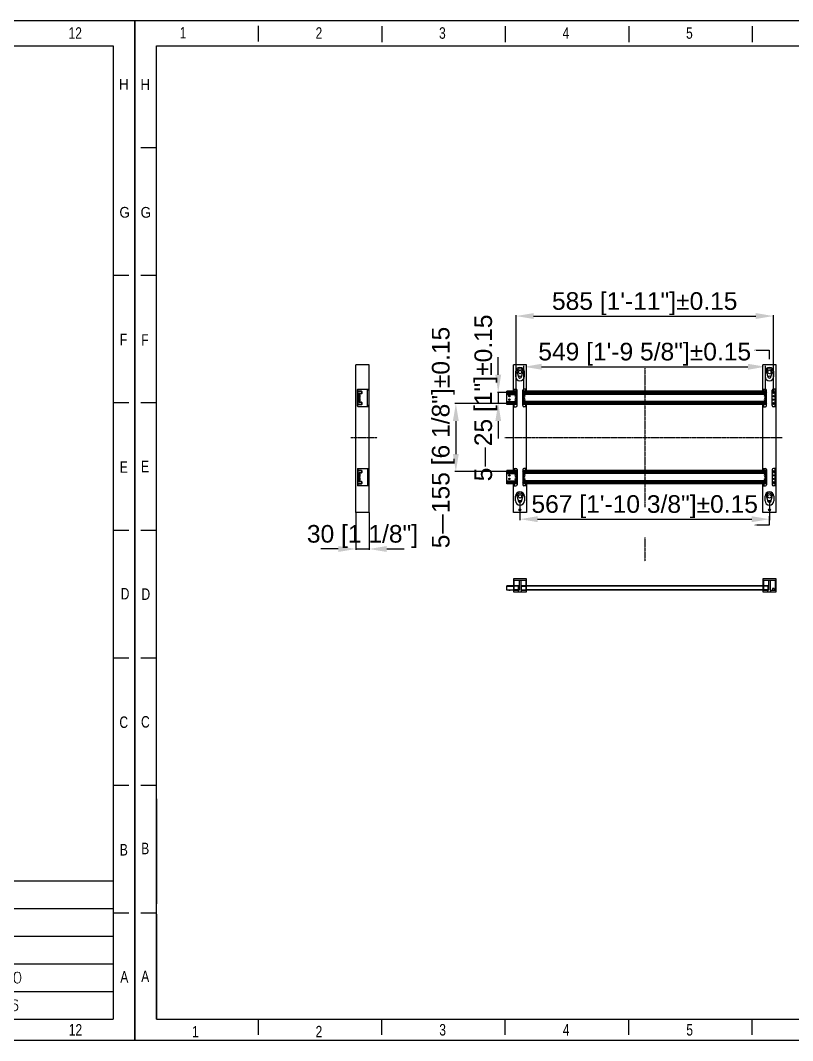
# Model space of a CAD drawing. Header units: millimetres. Extents: x 1409 to 26878, y 589 to 5187.
# Drawn here: x 6513 to 8268, y 589 to 2906 of the extents above; entities that cross this region are included whole.
import ezdxf

# ---------------------------------------------------------------- set-up
doc = ezdxf.new("R2010")
doc.units = ezdxf.units.MM
doc.linetypes.add('CENTER', pattern=[0.6, 0.375, -0.075, 0.075, -0.075])
for name, color, linetype in [('02___PRT_ALL_AXES', 7, 'Continuous'), ('center', 1, 'CENTER'), ('DIM', 4, 'Continuous'), ('图框', 7, 'Continuous')]:
    doc.layers.add(name, color=color, linetype=linetype)
doc.styles.add('CKSTANDARD', font='arial.ttf')
doc.styles.add('Roamns', font='romans.shx')
doc.styles.get("Standard").update_dxf_attribs({"font": 'arial.ttf'})
doc.dimstyles.new('DIMSTYLE_5-scale4', dxfattribs={"dimscale": 2, "dimtxt": 20, "dimasz": 20, "dimexe": 1, "dimexo": 0, "dimgap": 1.25, "dimtad": 1, "dimzin": 9, "dimdsep": 46, "dimtxsty": 'Standard', "dimcen": 0.09, "dimclre": 256, "dimclrt": 256, "dimadec": 1, "dimazin": 2, "dimtp": 0.15, "dimtm": 0.15, "dimtfac": 0.8, "dimtmove": 0, "dimatfit": 3, "dimfxl": 1, "dimtolj": 1, "dimarcsym": 0})
doc.dimstyles.get("Standard").update_dxf_attribs({"dimtxt": 0.18, "dimasz": 0.18, "dimexe": 0.18, "dimexo": 0.0625, "dimgap": 0.09, "dimtad": 0, "dimtih": 1, "dimtoh": 1, "dimdec": 4, "dimzin": 0, "dimdsep": 46, "dimtxsty": 'Standard', "dimcen": 0.09, "dimadec": 0, "dimazin": 0, "dimtfac": 1, "dimtdec": 4, "dimtofl": 0, "dimtmove": 0, "dimatfit": 3, "dimfxl": 1, "dimtolj": 1, "dimtzin": 0, "dimarcsym": 0})

# ---------------------------------------------------------------- blocks, each defined once
blk = doc.blocks.new('A$C7F980674')
at = {"layer": 'DIM'}
h = blk.add_hatch(color=0, dxfattribs=at)
h.paths.add_polyline_path([(0, 14.4), (17.5, 49.1), (32.4, 49.1), (48.6, 14.4), (37.9, 14.4), (34.5, 21.5), (15.2, 21.5), (11.8, 14.4)])
h.paths.add_polyline_path([(24.9, 41.7), (18.4, 28.2), (31.3, 28.2)], flags=16)
h = blk.add_hatch(color=0, dxfattribs=at)
edge = h.paths.add_edge_path()
edge.add_arc((102.7, 13.9), 4.01, 268.9922, 361.5919)
edge.add_arc((99.2, 13.9), 7.59, 1.2701, 51.0785)
edge.add_arc((307.9, 226.7), 290.6, 223.1995, 225.4213, ccw=False)
edge.add_arc((110, 42.4), 20.2, 160.183, 226.2535, ccw=False)
edge.add_line((91, 49.3), (102.8, 49.3))
edge.add_arc((108.3, 42.8), 8.43, 130.3455, 201.7414)
edge.add_arc((128.4, 54.8), 31.8, 208.35, 232.647)
edge.add_arc((94.7, 12), 22.7, 1.6073, 50.5833, ccw=False)
edge.add_arc((105.8, 11.6), 11.6, -89.3538, 5.2245, ccw=False)
edge.add_line((106, 0), (89.9, 0))
edge.add_line((89.9, 0), (89.9, 9.9))
edge.add_line((89.9, 9.9), (102.7, 9.9))
edge = h.paths.add_edge_path()
edge.add_arc((171.8, 36), 5.59, 4.2423, 157.3807)
edge.add_line((166.6, 38.1), (166.6, 14.7))
edge.add_line((166.6, 14.7), (158.3, 14.7))
edge.add_line((158.3, 14.7), (158.3, 49))
edge.add_line((158.3, 49), (166.6, 49))
edge.add_line((166.6, 49), (166.6, 44.5))
edge.add_arc((175.1, 37.2), 11.2, 0.8903, 139.1292, ccw=False)
edge.add_line((186.2, 37.4), (186.2, 14.6))
edge.add_line((186.2, 14.6), (177.3, 14.6))
edge.add_line((177.3, 14.6), (177.3, 36.4))
edge = h.paths.add_edge_path(flags=16)
edge.add_arc((136.4, 32.8), 9.44, 49.484, 192.8466)
edge.add_line((127.2, 30.7), (142.6, 40))
edge = h.paths.add_edge_path()
edge.add_arc((138.3, 35.1), 13, 229.4307, 313.9876)
edge.add_line((147.3, 25.7), (151.6, 19.1))
edge.add_arc((136.9, 38.4), 24.3, 268.4243, 307.2636, ccw=False)
edge.add_arc((136.2, 31.8), 17.7, 90, 270, ccw=False)
edge.add_arc((137, 31.5), 17.9, 25.5591, 92.5335, ccw=False)
edge.add_line((153.1, 39.3), (129.9, 25.2))
at = {"layer": '图框'}
h = blk.add_hatch(color=30, dxfattribs=at)
edge = h.paths.add_edge_path(flags=0)
edge.add_line((64.3, 49.2), (64.3, 38.8))
edge.add_arc((68.1, 31.9), 7.85, -180, 118.4785, ccw=False)
edge.add_line((60.2, 31.9), (60.2, 60.6))
edge.add_line((60.2, 60.6), (50.4, 60.6))
edge.add_line((50.4, 60.6), (50.4, 31.9))
edge.add_arc((68.1, 31.9), 17.7, 180, 462.2223)
at = {"layer": '图框', "color": 7, "linetype": 'Continuous'}
for p, q in [((0, 14.4), (17.5, 49.1)), ((17.5, 49.1), (32.4, 49.1)), ((24.9, 41.7), (18.4, 28.2)), ((31.3, 28.2), (24.9, 41.7)), ((32.4, 49.1), (48.6, 14.4)), ((91, 49.3), (102.8, 49.3)), ((127.2, 30.7), (142.6, 40)), ((153.1, 39.3), (129.9, 25.2)), ((158.3, 49), (166.6, 49)), ((158.3, 14.7), (158.3, 49)), ((166.6, 49), (166.6, 44.5)), ((166.6, 38.1), (166.6, 14.7)), ((177.3, 14.6), (177.3, 36.4)), ((186.2, 37.4), (186.2, 14.6)), ((11.8, 14.4), (0, 14.4)), ((15.2, 21.5), (11.8, 14.4)), ((34.5, 21.5), (15.2, 21.5)), ((18.4, 28.2), (31.3, 28.2)), ((37.9, 14.4), (34.5, 21.5)), ((48.6, 14.4), (37.9, 14.4)), ((89.9, 9.9), (102.7, 9.9)), ((89.9, 0), (89.9, 9.9)), ((106, 0), (89.9, 0)), ((147.3, 25.7), (151.6, 19.1)), ((166.6, 14.7), (158.3, 14.7)), ((186.2, 14.6), (177.3, 14.6))]:
    blk.add_line(p, q, dxfattribs=at)
at = {"layer": '图框', "color": 30}
for p, q in [((60.2, 60.6), (50.4, 60.6)), ((50.4, 60.6), (50.4, 31.9)), ((60.2, 31.9), (60.2, 60.6)), ((64.3, 49.2), (64.3, 38.8))]:
    blk.add_line(p, q, dxfattribs=at)
at = {"layer": '图框', "color": 30, "linetype": 'Continuous'}
for p, q in [((50.4, 60.6), (60.2, 60.6)), ((50.4, 31.9), (50.4, 60.6)), ((60.2, 60.6), (60.2, 31.9)), ((64.3, 38.8), (64.3, 49.2))]:
    blk.add_line(p, q, dxfattribs=at)
at = {"layer": '图框', "color": 30}
for radius, end in [(17.7, 102.2223), (7.85, 118.4785)]:
    blk.add_arc((68.1, 31.9), radius, 180, end, dxfattribs=at)
at = {"layer": '图框', "color": 30, "linetype": 'Continuous'}
for radius, end in [(17.7, 102.2223), (7.85, 118.4785)]:
    blk.add_arc((68.1, 31.9), radius, 180, end, dxfattribs=at)
at = {"layer": '图框', "color": 7, "linetype": 'Continuous'}
for centre, radius, start, end in [((110, 42.4), 20.2, 160.183, 226.2535), ((108.3, 42.8), 8.43, 130.3455, 201.7414), ((128.4, 54.8), 31.8, 208.35, 232.647), ((136.2, 31.8), 17.7, 90, 270), ((136.4, 32.8), 9.44, 49.484, 192.8466), ((137, 31.5), 17.9, 25.5591, 92.5335), ((175.1, 37.2), 11.2, 0.8903, 139.1292), ((171.8, 36), 5.59, 4.2423, 157.3807), ((307.9, 226.7), 290.6, 223.1995, 225.4213), ((102.7, 13.9), 4.01, 268.9922, 1.5919), ((99.2, 13.9), 7.59, 1.2701, 51.0785), ((105.8, 11.6), 11.6, 270.6462, 5.2245), ((94.7, 12), 22.7, 1.6073, 50.5833), ((138.3, 35.1), 13, 229.4307, 313.9876), ((136.9, 38.4), 24.3, 268.4243, 307.2636)]:
    blk.add_arc(centre, radius, start, end, dxfattribs=at)
blk = doc.blocks.new('standard template')
for p, q in [((3074, 30739), (3074, 30336)), ((6246, 30728), (6246, 30325)), ((9418, 30728), (9418, 30325)), ((12589, 30728), (12589, 30325)), ((15761, 30728), (15761, 30325)), ((18933, 30728), (18933, 30325)), ((22104, 30728), (22104, 30325)), ((25276, 30728), (25276, 30325)), ((28448, 30728), (28448, 30325)), ((31619, 30728), (31619, 30325)), ((34791, 30728), (34791, 30325)), ((456, 27607), (54, 27607)), ((456, 24334), (54, 24334)), ((37812, 24334), (37409, 24334)), ((456, 21062), (54, 21062)), ((37812, 21062), (37409, 21062)), ((456, 17790), (54, 17790)), ((37812, 17790), (37409, 17790)), ((456, 14517), (54, 14517)), ((37812, 14517), (37409, 14517)), ((456, 11245), (54, 11245)), ((37812, 11245), (37409, 11245)), ((456, 10901), (456, 8211)), ((456, 8211), (456, 10446)), ((456, 6313), (456, 10291)), ((23857, 8796), (37409, 8796)), ((456, 7973), (54, 7973)), ((456, 7944), (456, 5254)), ((23857, 8093), (37409, 8093)), ((27246, 8093), (27246, 5254)), ((37812, 7973), (37409, 7973)), ((23857, 7383), (37409, 7383)), ((23857, 6674), (37409, 6674)), ((30633, 6674), (30633, 5254)), ((34021, 6674), (34021, 5254)), ((23857, 5964), (37409, 5964)), ((456, 5254), (37409, 5254)), ((3074, 5254), (3074, 4851)), ((6246, 4851), (6246, 5254)), ((9418, 4851), (9418, 5254)), ((12589, 4851), (12589, 5254)), ((15761, 4851), (15761, 5254)), ((18933, 4851), (18933, 5254)), ((22104, 4851), (22104, 5254)), ((25276, 4851), (25276, 5254)), ((28448, 4851), (28448, 5254)), ((31619, 4851), (31619, 5254)), ((34791, 4851), (34791, 5254))]:
    blk.add_line(p, q)
at = {"color": 7}
for p, q in [((23857, 8796), (23857, 5964)), ((28856, 8796), (31734, 8796)), ((23857, 5964), (23857, 5254))]:
    blk.add_line(p, q, dxfattribs=at)
blk.add_lwpolyline([(37963, 4700), (-97, 4700), (-97, 30879), (37963, 30879)], close=True)
for points in [[(456, 6674), (456, 5964), (456, 5254), (456, 30226), (37409, 30226), (37409, 5254)], [(456, 9631), (456, 8921), (456, 8211)]]:
    blk.add_lwpolyline(points, dxfattribs=at)
at = {"color": 0, "xscale": 8.255519999999997, "yscale": 8.255519999999997, "zscale": 8.255519999999997}
blk.add_blockref('A$C7F980674', (26192, 8195), dxfattribs=at)
at = {"style": 'CKSTANDARD'}
for s, height, width, p in [('1', 295, 0.75, (1055, 30416)), ('2', 295, 0.75, (4545, 30408)), ('3', 295, 0.75, (7716, 30408)), ('4', 295, 0.75, (10888, 30408)), ('5', 295, 0.75, (14060, 30408)), ('6', 295, 0.75, (17231, 30408)), ('7', 295, 0.75, (20403, 30408)), ('8', 295, 0.75, (23575, 30408)), ('9', 295, 0.75, (26746, 30408)), ('10', 294.8, 0.75, (29918, 30408)), ('11', 294.8, 0.75, (33090, 30408)), ('12', 294.8, 0.75, (36261, 30408)), ('H', 276, 0.9, (47, 29097)), ('H', 276, 0.9, (37555, 29102)), ('G', 276, 0.9, (50, 25816)), ('G', 276, 0.9, (37567, 25817)), ('F', 295, 0.75, (69, 22532)), ('F', 295, 0.75, (37578, 22543)), ('E', 295, 0.75, (62, 19285)), ('E', 295, 0.75, (37578, 19270)), ('D', 295, 0.75, (74, 16009)), ('D', 295, 0.75, (37601, 16020)), ('C', 295, 0.75, (62, 12732)), ('C', 295, 0.75, (37567, 12723)), ('B', 295, 0.75, (67, 9483)), ('B', 295, 0.75, (37578, 9450)), ('A', 295, 0.75, (67, 6202)), ('A', 295, 0.75, (37590, 6188)), ('1', 295, 0.75, (1373, 4783)), ('2', 295, 0.75, (4545, 4783)), ('3', 295, 0.75, (7722, 4830)), ('4', 295, 0.75, (10894, 4830)), ('5', 295, 0.75, (14066, 4830)), ('6', 295, 0.75, (17237, 4830)), ('7', 295, 0.75, (20409, 4830)), ('8', 295, 0.75, (23581, 4830)), ('9', 295, 0.75, (26752, 4830)), ('10', 294.8, 0.75, (29924, 4830)), ('11', 294.8, 0.75, (33096, 4830)), ('12', 294.8, 0.75, (36267, 4830))]:
    blk.add_text(s, height=height, dxfattribs=dict(at, width=width)).set_placement(p)
at = {"char_height": 284.52, "attachment_point": 1, "style": 'Roamns'}
for s, insert, width in [('{\\fArial|b0|i0|c0|p34;ABSEN INC.}', (28972, 8590), 3912.01), ('{\\fArial|b0|i0|c0|p34;PAGE TITLE}', (24469, 7876), 3912.01), ('{\\fArial|b0|i0|c0|p34;PROJECT NAME}', (24075, 7170), 3305.73), ('{\\fArial|b0|i0|c0|p34;DRAWN BY}', (24469, 6457), 3912.01), ('{\\fArial|b0|i0|c0|p34;VERSION}', (31457, 6457), 3912.01), ('{\\fArial|b0|i0|c0|p34;DATE}', (25008, 5747), 3912.01), ('{\\fArial|b0|i0|c0|p34;PAGE}', (31791, 5747), 3912.01)]:
    blk.add_mtext(s, dxfattribs=dict(at, insert=insert, width=width))
at = {"style": 'Roamns'}
for tag, p in [('PAGE_NAME', (27466, 7594)), ('PROJECT_NAME', (27466, 6884)), ('DRAWN_NAME', (27466, 6174)), ('VERSION', (34241, 6174)), ('SELECT_DATA', (27466, 5464)), ('PAGE_NUMBER', (34241, 5464))]:
    blk.add_attdef(tag, p, '', height=285, dxfattribs=at)
blk = doc.blocks.new('*D23')
at = {"lineweight": -2, "transparency": 16777216}
for p, q in [((7275.6, 1788.8), (7275.6, 1703.7)), ((7305.6, 1788.8), (7305.6, 1703.7)), ((7235.6, 1705.7), (7195.6, 1705.7)), ((7275.6, 1705.7), (7305.6, 1705.7)), ((7345.6, 1705.7), (7385.6, 1705.7))]:
    blk.add_line(p, q, dxfattribs=at)
at = {"transparency": 16777216}
for points in [[(7235.6, 1712.3), (7235.6, 1699), (7275.6, 1705.7)], [(7345.6, 1712.3), (7345.6, 1699), (7305.6, 1705.7)]]:
    blk.add_solid(points, dxfattribs=at)
at = {"layer": 'Defpoints', "color": 0, "transparency": 16777216}
for p in [(7275.6, 1788.8), (7305.6, 1788.8), (7305.6, 1705.7)]:
    blk.add_point(p, dxfattribs=at)
at = {"transparency": 16777216, "insert": (7290.6, 1734.1), "char_height": 40, "attachment_point": 5}
blk.add_mtext('\\A1;30 [1 1/8"]', dxfattribs=at)
blk = doc.blocks.new('*D26')
at = {"lineweight": -2, "transparency": 16777216}
for p, q in [((7599.1, 2101.3), (7599.1, 2141.3)), ((7624.5, 2061.3), (7597.1, 2061.3)), ((7599.1, 2061.3), (7599.1, 2036.3)), ((7624.5, 2036.3), (7597.1, 2036.3)), ((7599.1, 1996.3), (7599.1, 1956.3))]:
    blk.add_line(p, q, dxfattribs=at)
at = {"transparency": 16777216}
for points in [[(7592.5, 2101.3), (7605.8, 2101.3), (7599.1, 2061.3)], [(7592.5, 1996.3), (7605.8, 1996.3), (7599.1, 2036.3)]]:
    blk.add_solid(points, dxfattribs=at)
at = {"layer": 'Defpoints', "color": 0, "transparency": 16777216}
for p in [(7624.5, 2061.3), (7599.1, 2036.3), (7624.5, 2036.3)]:
    blk.add_point(p, dxfattribs=at)
at = {"transparency": 16777216, "insert": (7571, 2048.8), "char_height": 40, "attachment_point": 5, "rotation": 90}
blk.add_mtext('\\A1;5{\\fSimSun|b0|i0|c134|p2;—}25 [1"]%%P0.15', dxfattribs=at)
blk = doc.blocks.new('*D27')
at = {"lineweight": -2, "transparency": 16777216}
for p, q in [((7624.5, 2036.3), (7500.8, 2036.3)), ((7502.8, 1996.3), (7502.8, 1921.3)), ((7624.5, 1881.3), (7500.8, 1881.3))]:
    blk.add_line(p, q, dxfattribs=at)
at = {"transparency": 16777216}
for points in [[(7496.1, 1996.3), (7509.4, 1996.3), (7502.8, 2036.3)], [(7496.1, 1921.3), (7509.4, 1921.3), (7502.8, 1881.3)]]:
    blk.add_solid(points, dxfattribs=at)
at = {"layer": 'Defpoints', "color": 0, "transparency": 16777216}
for p in [(7624.5, 2036.3), (7502.8, 1881.3), (7624.5, 1881.3)]:
    blk.add_point(p, dxfattribs=at)
at = {"transparency": 16777216, "insert": (7474.4, 1958.8), "char_height": 40, "attachment_point": 5, "rotation": 90}
blk.add_mtext('\\A1;5{\\fSimSun|b0|i0|c134|p2;—}155 [6 1/8"]%%P0.15', dxfattribs=at)
blk = doc.blocks.new('*D28')
at = {"lineweight": -2, "transparency": 16777216}
for p, q in [((7657.5, 2061.3), (7657.5, 2121.5)), ((7697.5, 2119.5), (8166.5, 2119.5)), ((8206.5, 2061.3), (8206.5, 2121.5))]:
    blk.add_line(p, q, dxfattribs=at)
at = {"transparency": 16777216}
for points in [[(7697.5, 2126.2), (7697.5, 2112.8), (7657.5, 2119.5)], [(8166.5, 2126.2), (8166.5, 2112.8), (8206.5, 2119.5)]]:
    blk.add_solid(points, dxfattribs=at)
at = {"layer": 'Defpoints', "color": 0, "transparency": 16777216}
for p in [(8206.5, 2119.5), (7657.5, 2061.3), (8206.5, 2061.3)]:
    blk.add_point(p, dxfattribs=at)
at = {"transparency": 16777216, "insert": (7932, 2147.9), "char_height": 40, "attachment_point": 5}
blk.add_mtext('\\A1;549 [1\'-9 5/8"]%%P0.15', dxfattribs=at)
blk = doc.blocks.new('*D29')
at = {"lineweight": -2, "transparency": 16777216}
for p, q in [((7639.5, 2061.3), (7639.5, 2236.7)), ((7679.5, 2234.7), (8184.5, 2234.7)), ((8224.5, 2061.3), (8224.5, 2236.7))]:
    blk.add_line(p, q, dxfattribs=at)
at = {"transparency": 16777216}
for points in [[(7679.5, 2241.4), (7679.5, 2228), (7639.5, 2234.7)], [(8184.5, 2241.4), (8184.5, 2228), (8224.5, 2234.7)]]:
    blk.add_solid(points, dxfattribs=at)
at = {"layer": 'Defpoints', "color": 0, "transparency": 16777216}
for p in [(8224.5, 2234.7), (7639.5, 2061.3), (8224.5, 2061.3)]:
    blk.add_point(p, dxfattribs=at)
at = {"transparency": 16777216, "insert": (7932, 2262.8), "char_height": 40, "attachment_point": 5}
blk.add_mtext('\\A1;585 [1\'-11"]%%P0.15', dxfattribs=at)
blk = doc.blocks.new('*D24')
at = {"lineweight": -2, "transparency": 16777216}
for p, q in [((7648.5, 1815.3), (7648.5, 1771.4)), ((8215.5, 1815.3), (8215.5, 1771.4))]:
    blk.add_line(p, q, dxfattribs=at)
at = {"color": 0, "lineweight": -2, "transparency": 16777216}
blk.add_line((7688.5, 1773.4), (8175.5, 1773.4), dxfattribs=at)
at = {"color": 0, "transparency": 16777216}
for points in [[(7688.5, 1780), (7688.5, 1766.7), (7648.5, 1773.4)], [(8175.5, 1780), (8175.5, 1766.7), (8215.5, 1773.4)]]:
    blk.add_solid(points, dxfattribs=at)
at = {"layer": 'Defpoints', "color": 0, "transparency": 16777216}
for p in [(7648.5, 1815.3), (8215.5, 1815.3), (8215.5, 1773.4)]:
    blk.add_point(p, dxfattribs=at)
at = {"transparency": 16777216, "insert": (7932, 1801.8), "char_height": 40, "attachment_point": 5}
blk.add_mtext('\\A1;567 [1\'-10 3/8"]%%P0.15', dxfattribs=at)

msp = doc.modelspace()

# ---------------------------------------------------------------- linework, layer by layer
for p, q in [((8215.1241, 2157.0102), (8215.1599, 2137.0102)), ((8215.479, 1760.5561), (8215.479, 1780.5561))]:
    msp.add_line(p, q)
at = {"color": 7, "linetype": 'Continuous'}
for p, q in [((7275.6415, 1788.8091), (7275.6415, 2123.8091)), ((7305.6415, 2123.8091), (7275.6415, 2123.8091)), ((7305.6415, 1788.8091), (7305.6415, 2123.8091)), ((7633.479, 2063.8091), (7633.479, 2123.8091)), ((7663.479, 2123.8091), (7633.479, 2123.8091)), ((7663.479, 2063.8091), (7663.479, 2123.8091)), ((8230.479, 2123.8091), (8200.479, 2123.8091)), ((8200.479, 2063.8091), (8200.479, 2123.8091)), ((8230.479, 1788.8091), (8230.479, 2123.8091)), ((7638.479, 2107.8091), (7638.479, 2097.8091)), ((7644.479, 2099.8719), (7644.479, 2097.8091)), ((7652.479, 2097.8091), (7652.479, 2099.8719)), ((7658.479, 2097.8091), (7658.479, 2107.8091)), ((8205.479, 2107.8091), (8205.479, 2097.8091)), ((8211.479, 2099.8719), (8211.479, 2097.8091)), ((8219.479, 2097.8091), (8219.479, 2099.8719)), ((8225.479, 2097.8091), (8225.479, 2107.8091)), ((7279.3415, 2029.8091), (7279.3415, 2067.8091)), ((7279.6415, 2029.095), (7279.6415, 2068.5233)), ((7279.6415, 2063.3091), (7279.7755, 2063.3091)), ((7280.1415, 2062.8091), (7279.6415, 2062.8091)), ((7280.1415, 2062.8091), (7280.1415, 2034.8091)), ((7280.3415, 2068.8091), (7305.6415, 2068.8091)), ((7280.6415, 2063.3091), (7280.6415, 2063.8091)), ((7288.6415, 2063.8091), (7280.6415, 2063.8091)), ((7288.6415, 2063.3091), (7280.6415, 2063.3091)), ((7288.6415, 2063.3091), (7288.6415, 2063.8091)), ((7289.1415, 2059.8091), (7289.1415, 2062.8091)), ((7289.1415, 2062.8091), (7289.6415, 2062.8091)), ((7289.6415, 2059.8091), (7289.6415, 2062.8091)), ((7302.1415, 2028.8091), (7302.1415, 2068.8091)), ((7305.6415, 2066.3091), (7302.1415, 2066.3091)), ((7618.479, 2063.3091), (7618.979, 2063.8091)), ((7618.479, 2034.3091), (7618.479, 2063.3091)), ((7618.479, 2062.8091), (7623.0093, 2062.8091)), ((7618.979, 2033.8091), (7618.979, 2063.8091)), ((7641.979, 2063.8091), (7618.979, 2063.8091)), ((7633.479, 2068.8091), (7639.479, 2068.8091)), ((7633.479, 2067.8091), (7635.479, 2067.8091)), ((7635.479, 2063.8091), (7635.479, 2068.8091)), ((7641.979, 2062.8091), (7640.9487, 2062.8091)), ((7641.979, 2031.3091), (7641.979, 2066.3091)), ((7654.979, 2031.3091), (7654.979, 2066.3091)), ((8208.979, 2063.8091), (7654.979, 2063.8091)), ((7656.0093, 2062.8091), (7654.979, 2062.8091)), ((7663.479, 2068.8091), (7657.479, 2068.8091)), ((7661.479, 2063.8091), (7661.479, 2068.8091)), ((7661.479, 2067.8091), (7663.479, 2067.8091)), ((8200.479, 2068.8091), (8206.479, 2068.8091)), ((8200.479, 2067.8091), (8202.479, 2067.8091)), ((8202.479, 2063.8091), (8202.479, 2068.8091)), ((8208.979, 2062.8091), (8207.9487, 2062.8091)), ((8208.979, 2031.3091), (8208.979, 2066.3091)), ((8221.979, 2031.3091), (8221.979, 2066.3091)), ((8230.479, 2068.8091), (8224.479, 2068.8091)), ((8228.479, 2028.8091), (8228.479, 2068.8091)), ((8228.479, 2067.8091), (8230.479, 2067.8091)), ((7282.1415, 2040.8091), (7282.1415, 2056.8091)), ((7282.1415, 2056.8091), (7282.6415, 2056.8091)), ((7282.1415, 2040.8091), (7282.6415, 2040.8091)), ((7282.6415, 2040.8091), (7282.6415, 2056.8091)), ((7284.6415, 2059.3091), (7284.6415, 2058.8091)), ((7284.6415, 2059.3091), (7288.6415, 2059.3091)), ((7284.6415, 2058.8091), (7288.6415, 2058.8091)), ((7288.6415, 2059.3091), (7288.6415, 2058.8091)), ((7289.1415, 2059.8091), (7289.6415, 2059.8091)), ((7618.479, 2059.8091), (7623.0093, 2059.8091)), ((7618.479, 2059.3091), (7618.979, 2058.8091)), ((7618.479, 2056.8091), (7641.979, 2056.8091)), ((7618.479, 2040.8091), (7641.979, 2040.8091)), ((7641.979, 2058.8091), (7618.979, 2058.8091)), ((7638.834, 2053.9263), (7638.189, 2052.8091)), ((7638.189, 2052.8091), (7638.834, 2051.692)), ((7638.834, 2045.9263), (7638.189, 2044.8091)), ((7638.189, 2044.8091), (7638.834, 2043.692)), ((7640.124, 2053.9263), (7638.834, 2053.9263)), ((7638.834, 2051.692), (7640.124, 2051.692)), ((7640.124, 2045.9263), (7638.834, 2045.9263)), ((7638.834, 2043.692), (7640.124, 2043.692)), ((7640.769, 2052.8091), (7640.124, 2053.9263)), ((7640.124, 2051.692), (7640.769, 2052.8091)), ((7640.769, 2044.8091), (7640.124, 2045.9263)), ((7640.124, 2043.692), (7640.769, 2044.8091)), ((7641.979, 2059.8091), (7640.9487, 2059.8091)), ((7656.0093, 2059.8091), (7654.979, 2059.8091)), ((8208.979, 2058.8091), (7654.979, 2058.8091)), ((8208.979, 2056.8091), (7654.979, 2056.8091)), ((8208.979, 2040.8091), (7654.979, 2040.8091)), ((7656.834, 2053.9263), (7656.189, 2052.8091)), ((7656.189, 2052.8091), (7656.834, 2051.692)), ((7656.834, 2045.9263), (7656.189, 2044.8091)), ((7656.189, 2044.8091), (7656.834, 2043.692)), ((7658.124, 2053.9263), (7656.834, 2053.9263)), ((7656.834, 2051.692), (7658.124, 2051.692)), ((7658.124, 2045.9263), (7656.834, 2045.9263)), ((7656.834, 2043.692), (7658.124, 2043.692)), ((7658.769, 2052.8091), (7658.124, 2053.9263)), ((7658.124, 2051.692), (7658.769, 2052.8091)), ((7658.769, 2044.8091), (7658.124, 2045.9263)), ((7658.124, 2043.692), (7658.769, 2044.8091)), ((8205.834, 2053.9263), (8205.189, 2052.8091)), ((8205.189, 2052.8091), (8205.834, 2051.692)), ((8205.834, 2045.9263), (8205.189, 2044.8091)), ((8205.189, 2044.8091), (8205.834, 2043.692)), ((8207.124, 2053.9263), (8205.834, 2053.9263)), ((8205.834, 2051.692), (8207.124, 2051.692)), ((8207.124, 2045.9263), (8205.834, 2045.9263)), ((8205.834, 2043.692), (8207.124, 2043.692)), ((8207.769, 2052.8091), (8207.124, 2053.9263)), ((8207.124, 2051.692), (8207.769, 2052.8091)), ((8207.769, 2044.8091), (8207.124, 2045.9263)), ((8207.124, 2043.692), (8207.769, 2044.8091)), ((8208.979, 2059.8091), (8207.9487, 2059.8091)), ((7280.1415, 2034.8091), (7279.6415, 2034.8091)), ((7279.6415, 2034.3091), (7279.7755, 2034.3091)), ((7305.6415, 2028.8091), (7280.3415, 2028.8091)), ((7280.6415, 2034.3091), (7280.6415, 2033.8091)), ((7280.6415, 2034.3091), (7288.6415, 2034.3091)), ((7280.6415, 2033.8091), (7288.6415, 2033.8091)), ((7284.6415, 2038.3091), (7284.6415, 2038.8091)), ((7288.6415, 2038.8091), (7284.6415, 2038.8091)), ((7288.6415, 2038.3091), (7284.6415, 2038.3091)), ((7288.6415, 2038.3091), (7288.6415, 2038.8091)), ((7288.6415, 2034.3091), (7288.6415, 2033.8091)), ((7289.1415, 2034.8091), (7289.1415, 2037.8091)), ((7289.1415, 2037.8091), (7289.6415, 2037.8091)), ((7289.1415, 2034.8091), (7289.6415, 2034.8091)), ((7289.6415, 2034.8091), (7289.6415, 2037.8091)), ((7305.6415, 2031.3091), (7302.1415, 2031.3091)), ((7618.479, 2038.3091), (7618.979, 2038.8091)), ((7618.479, 2037.8091), (7623.0093, 2037.8091)), ((7618.479, 2034.8091), (7623.0093, 2034.8091)), ((7618.479, 2034.3091), (7618.979, 2033.8091)), ((7641.979, 2038.8091), (7618.979, 2038.8091)), ((7641.979, 2033.8091), (7618.979, 2033.8091)), ((7633.479, 1883.8091), (7633.479, 2033.8091)), ((7635.479, 2029.8091), (7633.479, 2029.8091)), ((7633.479, 2028.8091), (7639.479, 2028.8091)), ((7635.479, 2028.8091), (7635.479, 2033.8091)), ((7641.979, 2037.8091), (7640.9487, 2037.8091)), ((7641.979, 2034.8091), (7640.9487, 2034.8091)), ((8208.979, 2038.8091), (7654.979, 2038.8091)), ((7656.0093, 2037.8091), (7654.979, 2037.8091)), ((7656.0093, 2034.8091), (7654.979, 2034.8091)), ((8208.979, 2033.8091), (7654.979, 2033.8091)), ((7663.479, 2028.8091), (7657.479, 2028.8091)), ((7661.479, 2028.8091), (7661.479, 2033.8091)), ((7663.479, 2029.8091), (7661.479, 2029.8091)), ((7663.479, 1883.8091), (7663.479, 2033.8091)), ((8200.479, 1883.8091), (8200.479, 2033.8091)), ((8202.479, 2029.8091), (8200.479, 2029.8091)), ((8200.479, 2028.8091), (8206.479, 2028.8091)), ((8202.479, 2028.8091), (8202.479, 2033.8091)), ((8208.979, 2037.8091), (8207.9487, 2037.8091)), ((8208.979, 2034.8091), (8207.9487, 2034.8091)), ((8230.479, 2028.8091), (8224.479, 2028.8091)), ((8230.479, 2029.8091), (8228.479, 2029.8091)), ((7279.3415, 1887.8091), (7279.3415, 1849.8091)), ((7279.6415, 1888.5233), (7279.6415, 1849.095)), ((7279.6415, 1883.3091), (7279.7755, 1883.3091)), ((7280.1415, 1882.8091), (7279.6415, 1882.8091)), ((7280.1415, 1882.8091), (7280.1415, 1854.8091)), ((7280.3415, 1888.8091), (7305.6415, 1888.8091)), ((7288.6415, 1883.8091), (7280.6415, 1883.8091)), ((7280.6415, 1883.3091), (7280.6415, 1883.8091)), ((7288.6415, 1883.3091), (7280.6415, 1883.3091)), ((7282.1415, 1876.8091), (7282.6415, 1876.8091)), ((7282.1415, 1860.8091), (7282.1415, 1876.8091)), ((7282.6415, 1860.8091), (7282.6415, 1876.8091)), ((7284.6415, 1879.3091), (7288.6415, 1879.3091)), ((7284.6415, 1879.3091), (7284.6415, 1878.8091)), ((7284.6415, 1878.8091), (7288.6415, 1878.8091)), ((7288.6415, 1883.3091), (7288.6415, 1883.8091)), ((7288.6415, 1879.3091), (7288.6415, 1878.8091)), ((7289.1415, 1882.8091), (7289.6415, 1882.8091)), ((7289.1415, 1879.8091), (7289.1415, 1882.8091)), ((7289.1415, 1879.8091), (7289.6415, 1879.8091)), ((7289.6415, 1879.8091), (7289.6415, 1882.8091)), ((7302.1415, 1888.8091), (7302.1415, 1848.8091)), ((7305.6415, 1886.3091), (7302.1415, 1886.3091)), ((7618.479, 1883.3091), (7618.979, 1883.8091)), ((7618.479, 1854.3091), (7618.479, 1883.3091)), ((7618.479, 1882.8091), (7623.0093, 1882.8091)), ((7618.479, 1879.8091), (7623.0093, 1879.8091)), ((7618.479, 1879.3091), (7618.979, 1878.8091)), ((7618.479, 1876.8091), (7641.979, 1876.8091)), ((7618.979, 1853.8091), (7618.979, 1883.8091)), ((7641.979, 1883.8091), (7618.979, 1883.8091)), ((7641.979, 1878.8091), (7618.979, 1878.8091)), ((7633.479, 1888.8091), (7639.479, 1888.8091)), ((7633.479, 1887.8091), (7635.479, 1887.8091)), ((7635.479, 1888.8091), (7635.479, 1883.8091)), ((7641.979, 1882.8091), (7640.9487, 1882.8091)), ((7641.979, 1879.8091), (7640.9487, 1879.8091)), ((7641.979, 1886.3091), (7641.979, 1851.3091)), ((7654.979, 1886.3091), (7654.979, 1851.3091)), ((8208.979, 1883.8091), (7654.979, 1883.8091)), ((7656.0093, 1882.8091), (7654.979, 1882.8091)), ((7656.0093, 1879.8091), (7654.979, 1879.8091)), ((8208.979, 1878.8091), (7654.979, 1878.8091)), ((8208.979, 1876.8091), (7654.979, 1876.8091)), ((7663.479, 1888.8091), (7657.479, 1888.8091)), ((7661.479, 1883.8091), (7661.479, 1888.8091)), ((7661.479, 1887.8091), (7663.479, 1887.8091)), ((8200.479, 1888.8091), (8206.479, 1888.8091)), ((8200.479, 1887.8091), (8202.479, 1887.8091)), ((8202.479, 1888.8091), (8202.479, 1883.8091)), ((8208.979, 1882.8091), (8207.9487, 1882.8091)), ((8208.979, 1879.8091), (8207.9487, 1879.8091)), ((8208.979, 1886.3091), (8208.979, 1851.3091)), ((8221.979, 1886.3091), (8221.979, 1851.3091)), ((8230.479, 1888.8091), (8224.479, 1888.8091)), ((8228.479, 1848.8091), (8228.479, 1888.8091)), ((8228.479, 1887.8091), (8230.479, 1887.8091)), ((7280.1415, 1854.8091), (7279.6415, 1854.8091)), ((7279.6415, 1854.3091), (7279.7755, 1854.3091)), ((7280.6415, 1854.3091), (7288.6415, 1854.3091)), ((7280.6415, 1854.3091), (7280.6415, 1853.8091)), ((7280.6415, 1853.8091), (7288.6415, 1853.8091)), ((7282.1415, 1860.8091), (7282.6415, 1860.8091)), ((7288.6415, 1858.8091), (7284.6415, 1858.8091)), ((7284.6415, 1858.3091), (7284.6415, 1858.8091)), ((7288.6415, 1858.3091), (7284.6415, 1858.3091)), ((7288.6415, 1858.3091), (7288.6415, 1858.8091)), ((7288.6415, 1854.3091), (7288.6415, 1853.8091)), ((7289.1415, 1857.8091), (7289.6415, 1857.8091)), ((7289.1415, 1854.8091), (7289.1415, 1857.8091)), ((7289.1415, 1854.8091), (7289.6415, 1854.8091)), ((7289.6415, 1854.8091), (7289.6415, 1857.8091)), ((7618.479, 1860.8091), (7641.979, 1860.8091)), ((7618.479, 1858.3091), (7618.979, 1858.8091)), ((7618.479, 1857.8091), (7623.0093, 1857.8091)), ((7618.479, 1854.8091), (7623.0093, 1854.8091)), ((7618.479, 1854.3091), (7618.979, 1853.8091)), ((7641.979, 1858.8091), (7618.979, 1858.8091)), ((7641.979, 1853.8091), (7618.979, 1853.8091)), ((7633.479, 1788.3342), (7633.479, 1853.8091)), ((7635.479, 1853.8091), (7635.479, 1848.8091)), ((7638.834, 1873.9263), (7638.189, 1872.8091)), ((7638.189, 1872.8091), (7638.834, 1871.692)), ((7638.834, 1865.9263), (7638.189, 1864.8091)), ((7638.189, 1864.8091), (7638.834, 1863.692)), ((7640.124, 1873.9263), (7638.834, 1873.9263)), ((7638.834, 1871.692), (7640.124, 1871.692)), ((7640.124, 1865.9263), (7638.834, 1865.9263)), ((7638.834, 1863.692), (7640.124, 1863.692)), ((7640.769, 1872.8091), (7640.124, 1873.9263)), ((7640.124, 1871.692), (7640.769, 1872.8091)), ((7640.769, 1864.8091), (7640.124, 1865.9263)), ((7640.124, 1863.692), (7640.769, 1864.8091)), ((7641.979, 1857.8091), (7640.9487, 1857.8091)), ((7641.979, 1854.8091), (7640.9487, 1854.8091)), ((8208.979, 1860.8091), (7654.979, 1860.8091)), ((8208.979, 1858.8091), (7654.979, 1858.8091)), ((7656.0093, 1857.8091), (7654.979, 1857.8091)), ((7656.0093, 1854.8091), (7654.979, 1854.8091)), ((8208.979, 1853.8091), (7654.979, 1853.8091)), ((7656.834, 1873.9263), (7656.189, 1872.8091)), ((7656.189, 1872.8091), (7656.834, 1871.692)), ((7656.834, 1865.9263), (7656.189, 1864.8091)), ((7656.189, 1864.8091), (7656.834, 1863.692)), ((7658.124, 1873.9263), (7656.834, 1873.9263)), ((7656.834, 1871.692), (7658.124, 1871.692)), ((7658.124, 1865.9263), (7656.834, 1865.9263)), ((7656.834, 1863.692), (7658.124, 1863.692)), ((7658.769, 1872.8091), (7658.124, 1873.9263)), ((7658.124, 1871.692), (7658.769, 1872.8091)), ((7658.769, 1864.8091), (7658.124, 1865.9263)), ((7658.124, 1863.692), (7658.769, 1864.8091)), ((7661.479, 1848.8091), (7661.479, 1853.8091)), ((7663.479, 1853.8091), (7663.479, 1788.3342)), ((8200.479, 1788.8091), (8200.479, 1853.8091)), ((8202.479, 1853.8091), (8202.479, 1848.8091)), ((8205.834, 1873.9263), (8205.189, 1872.8091)), ((8205.189, 1872.8091), (8205.834, 1871.692)), ((8205.834, 1865.9263), (8205.189, 1864.8091)), ((8205.189, 1864.8091), (8205.834, 1863.692)), ((8207.124, 1873.9263), (8205.834, 1873.9263)), ((8205.834, 1871.692), (8207.124, 1871.692)), ((8207.124, 1865.9263), (8205.834, 1865.9263)), ((8205.834, 1863.692), (8207.124, 1863.692)), ((8207.769, 1872.8091), (8207.124, 1873.9263)), ((8207.124, 1871.692), (8207.769, 1872.8091)), ((8207.769, 1864.8091), (8207.124, 1865.9263)), ((8207.124, 1863.692), (8207.769, 1864.8091)), ((8208.979, 1857.8091), (8207.9487, 1857.8091)), ((8208.979, 1854.8091), (8207.9487, 1854.8091)), ((7305.6415, 1848.8091), (7280.3415, 1848.8091)), ((7305.6415, 1851.3091), (7302.1415, 1851.3091)), ((7635.479, 1849.8091), (7633.479, 1849.8091)), ((7633.479, 1848.8091), (7639.479, 1848.8091)), ((7663.479, 1848.8091), (7657.479, 1848.8091)), ((7663.479, 1849.8091), (7661.479, 1849.8091)), ((8202.479, 1849.8091), (8200.479, 1849.8091)), ((8200.479, 1848.8091), (8206.479, 1848.8091)), ((8230.479, 1848.8091), (8224.479, 1848.8091)), ((8230.479, 1849.8091), (8228.479, 1849.8091)), ((7305.6415, 1788.8091), (7275.6415, 1788.8091)), ((7663.479, 1788.3342), (7633.479, 1788.3342)), ((8230.479, 1788.8091), (8200.479, 1788.8091)), ((7618.479, 1621.75), (7618.979, 1622.25)), ((7618.979, 1612.25), (7618.979, 1622.25)), ((7623.0093, 1622.25), (7618.979, 1622.25)), ((7633.479, 1638.25), (7633.479, 1608.25)), ((7663.479, 1638.25), (7633.479, 1638.25)), ((7635.479, 1612.25), (7635.479, 1634.75)), ((7635.479, 1634.75), (7661.479, 1634.75)), ((7644.979, 1622.25), (7640.9487, 1622.25)), ((7644.979, 1608.25), (7644.979, 1622.25)), ((7645.479, 1621.75), (7644.979, 1622.25)), ((7646.479, 1634.75), (7646.479, 1612.25)), ((7650.479, 1634.75), (7650.479, 1612.25)), ((7651.479, 1621.75), (7651.979, 1622.25)), ((7651.979, 1608.25), (7651.979, 1622.25)), ((7656.0093, 1622.25), (7651.979, 1622.25)), ((7661.479, 1634.75), (7661.479, 1612.25)), ((7663.479, 1608.25), (7663.479, 1638.25)), ((8230.479, 1638.25), (8200.479, 1638.25)), ((8200.479, 1638.25), (8200.479, 1608.25)), ((8202.479, 1634.75), (8228.479, 1634.75)), ((8202.479, 1612.25), (8202.479, 1634.75)), ((8211.979, 1622.25), (8207.9487, 1622.25)), ((8212.479, 1621.75), (8211.979, 1622.25)), ((8211.979, 1622.25), (8211.979, 1612.3261)), ((8213.479, 1634.75), (8213.479, 1612.25)), ((8217.479, 1634.75), (8217.479, 1612.25)), ((8228.479, 1634.75), (8228.479, 1612.25)), ((8230.479, 1608.25), (8230.479, 1638.25)), ((7618.479, 1612.75), (7618.479, 1621.75)), ((7618.479, 1621.25), (7633.479, 1621.25)), ((7618.479, 1613.25), (7633.479, 1613.25)), ((7618.479, 1612.75), (7618.979, 1612.25)), ((7623.0093, 1612.25), (7618.979, 1612.25)), ((7633.479, 1608.25), (7663.479, 1608.25)), ((7645.479, 1621.25), (7635.479, 1621.25)), ((7645.479, 1613.25), (7635.479, 1613.25)), ((7635.479, 1612.25), (7646.479, 1612.25)), ((7645.479, 1612.75), (7644.979, 1612.25)), ((7645.479, 1621.75), (7645.479, 1612.75)), ((7650.479, 1612.25), (7661.479, 1612.25)), ((7651.479, 1612.75), (7651.479, 1621.75)), ((7651.479, 1621.25), (7661.479, 1621.25)), ((7651.479, 1613.25), (7661.479, 1613.25)), ((7651.479, 1612.75), (7651.979, 1612.25)), ((8200.479, 1621.25), (7663.479, 1621.25)), ((8200.479, 1613.25), (7663.479, 1613.25)), ((8200.479, 1608.25), (8230.479, 1608.25)), ((8212.479, 1621.25), (8202.479, 1621.25)), ((8212.479, 1613.25), (8202.479, 1613.25)), ((8202.479, 1612.25), (8213.479, 1612.25)), ((8212.479, 1612.75), (8211.979, 1612.25)), ((8211.979, 1608.25), (8211.979, 1612.25)), ((8212.479, 1621.75), (8212.479, 1612.75)), ((8217.479, 1612.25), (8228.479, 1612.25)), ((8218.979, 1608.25), (8218.979, 1612.25)), ((8222.979, 1616.25), (8222.479, 1615.75)), ((8226.479, 1615.75), (8222.479, 1615.75)), ((8222.479, 1615.75), (8222.479, 1612.25)), ((8225.979, 1616.25), (8222.979, 1616.25)), ((8225.979, 1616.25), (8226.479, 1615.75)), ((8226.479, 1615.75), (8226.479, 1612.25))]:
    msp.add_line(p, q, dxfattribs=at)
for centre, radius in [((7639.479, 2061.3091), 2), ((7639.479, 2061.3091), 1.5), ((7657.479, 2061.3091), 2), ((7657.479, 2061.3091), 1.5), ((8206.479, 2061.3091), 2), ((8206.479, 2061.3091), 1.5), ((8224.479, 2061.3091), 2.3), ((8224.479, 2061.3091), 2), ((8224.479, 2061.3091), 1.5), ((7624.479, 2052.8091), 1.65), ((7624.479, 2044.8091), 1.65), ((7624.479, 2052.8091), 1.15), ((7624.479, 2044.8091), 1.15), ((7639.479, 2036.3091), 2), ((7639.479, 2036.3091), 1.5), ((7657.479, 2036.3091), 2), ((7657.479, 2036.3091), 1.5), ((8206.479, 2036.3091), 2), ((8206.479, 2036.3091), 1.5), ((8224.479, 2036.3091), 2.3), ((8224.479, 2036.3091), 2), ((8224.479, 2036.3091), 1.5), ((7639.479, 1881.3091), 2), ((7639.479, 1881.3091), 1.5), ((7657.479, 1881.3091), 2), ((7657.479, 1881.3091), 1.5), ((8206.479, 1881.3091), 2), ((8206.479, 1881.3091), 1.5), ((8224.479, 1881.3091), 2.3), ((8224.479, 1881.3091), 2), ((8224.479, 1881.3091), 1.5), ((7624.479, 1872.8091), 1.65), ((7624.479, 1864.8091), 1.65), ((7624.479, 1872.8091), 1.15), ((7624.479, 1864.8091), 1.15), ((7639.479, 1856.3091), 2), ((7639.479, 1856.3091), 1.5), ((7657.479, 1856.3091), 2), ((7657.479, 1856.3091), 1.5), ((8206.479, 1856.3091), 2), ((8206.479, 1856.3091), 1.5), ((8224.479, 1856.3091), 2.3), ((8224.479, 1856.3091), 2), ((8224.479, 1856.3091), 1.5)]:
    msp.add_circle(centre, radius, dxfattribs=at)
for centre, radius, start, end in [((7648.479, 2107.8091), 10, 0, 180), ((7648.479, 2107.8091), 7, 318.5903779, 221.4096221), ((8215.479, 2107.8091), 10, 0, 180), ((8215.479, 2107.8091), 7, 318.5903779, 221.4096221), ((7648.479, 2097.8091), 10, 180, 0), ((7639.479, 2099.8719), 5, 0, 41.4096221), ((7648.479, 2097.8091), 4, 180, 0), ((7648.479, 2092.8091), 5, 43.1624564, 136.8375436), ((7657.479, 2099.8719), 5, 138.5903779, 180), ((8215.479, 2097.8091), 10, 180, 0), ((8206.479, 2099.8719), 5, 0, 41.4096221), ((8215.479, 2097.8091), 4, 180, 0), ((8215.479, 2092.8091), 5, 43.1624564, 136.8375436), ((8224.479, 2099.8719), 5, 138.5903779, 180), ((7280.3415, 2067.8091), 1, 90, 180), ((7280.6415, 2062.8091), 1, 90, 180), ((7280.6415, 2062.8091), 0.5, 90, 180), ((7288.6415, 2062.8091), 1, 0, 90), ((7288.6415, 2062.8091), 0.5, 0, 90), ((7639.479, 2066.3091), 2.5, 0, 90), ((7657.479, 2066.3091), 2.5, 90, 180), ((8206.479, 2066.3091), 2.5, 0, 90), ((8224.479, 2066.3091), 2.5, 90, 180), ((7284.6415, 2056.8091), 2.5, 90, 180), ((7284.6415, 2040.8091), 2.5, 180, 270), ((7284.6415, 2056.8091), 2, 90, 180), ((7284.6415, 2040.8091), 2, 180, 270), ((7288.6415, 2059.8091), 1, 270, 0), ((7288.6415, 2059.8091), 0.5, 270, 0), ((7280.3415, 2029.8091), 1, 180, 270), ((7280.6415, 2034.8091), 1, 180, 270), ((7280.6415, 2034.8091), 0.5, 180, 270), ((7288.6415, 2037.8091), 1, 0, 90), ((7288.6415, 2037.8091), 0.5, 0, 90), ((7288.6415, 2034.8091), 1, 270, 0), ((7288.6415, 2034.8091), 0.5, 270, 0), ((7639.479, 2031.3091), 2.5, 270, 0), ((7657.479, 2031.3091), 2.5, 180, 270), ((8206.479, 2031.3091), 2.5, 270, 0), ((8224.479, 2031.3091), 2.5, 180, 270), ((7280.3415, 1887.8091), 1, 90, 180), ((7280.6415, 1882.8091), 1, 90, 180), ((7280.6415, 1882.8091), 0.5, 90, 180), ((7284.6415, 1876.8091), 2.5, 90, 180), ((7284.6415, 1876.8091), 2, 90, 180), ((7288.6415, 1882.8091), 1, 0, 90), ((7288.6415, 1882.8091), 0.5, 0, 90), ((7288.6415, 1879.8091), 1, 270, 0), ((7288.6415, 1879.8091), 0.5, 270, 0), ((7639.479, 1886.3091), 2.5, 0, 90), ((7657.479, 1886.3091), 2.5, 90, 180), ((8206.479, 1886.3091), 2.5, 0, 90), ((8224.479, 1886.3091), 2.5, 90, 180), ((7280.6415, 1854.8091), 1, 180, 270), ((7280.6415, 1854.8091), 0.5, 180, 270), ((7284.6415, 1860.8091), 2.5, 180, 270), ((7284.6415, 1860.8091), 2, 180, 270), ((7288.6415, 1857.8091), 1, 0, 90), ((7288.6415, 1857.8091), 0.5, 0, 90), ((7288.6415, 1854.8091), 1, 270, 0), ((7288.6415, 1854.8091), 0.5, 270, 0), ((7280.3415, 1849.8091), 1, 180, 270), ((7639.479, 1851.3091), 2.5, 270, 0), ((7657.479, 1851.3091), 2.5, 180, 270), ((8206.479, 1851.3091), 2.5, 270, 0), ((8224.479, 1851.3091), 2.5, 180, 270), ((7648.479, 1810.3091), 5, 43.1624564, 136.8375436), ((8215.479, 1810.3091), 5, 43.1624564, 136.8375436)]:
    msp.add_arc(centre, radius, start, end, dxfattribs=at)
at = {"layer": '02___PRT_ALL_AXES', "color": 7, "linetype": 'Continuous'}
for p, q in [((7638.0093, 2062.8091), (7625.9487, 2062.8091)), ((8205.0093, 2062.8091), (7658.9487, 2062.8091)), ((7285.6415, 2055.6491), (7282.6415, 2055.6491)), ((7285.6415, 2049.9691), (7282.6415, 2049.9691)), ((7285.6415, 2047.6491), (7282.6415, 2047.6491)), ((7285.6415, 2041.9691), (7282.6415, 2041.9691)), ((7285.6415, 2049.9692), (7285.6415, 2055.6491)), ((7285.6415, 2041.9692), (7285.6415, 2047.6491)), ((7638.0093, 2059.8091), (7625.9487, 2059.8091)), ((8205.0093, 2059.8091), (7658.9487, 2059.8091)), ((7638.0093, 2037.8091), (7625.9487, 2037.8091)), ((7638.0093, 2034.8091), (7625.9487, 2034.8091)), ((8205.0093, 2037.8091), (7658.9487, 2037.8091)), ((8205.0093, 2034.8091), (7658.9487, 2034.8091)), ((7638.0093, 1882.8091), (7625.9487, 1882.8091)), ((7638.0093, 1879.8091), (7625.9487, 1879.8091)), ((8205.0093, 1882.8091), (7658.9487, 1882.8091)), ((8205.0093, 1879.8091), (7658.9487, 1879.8091)), ((7285.6415, 1875.6491), (7282.6415, 1875.6491)), ((7285.6415, 1869.9691), (7282.6415, 1869.9691)), ((7285.6415, 1867.6491), (7282.6415, 1867.6491)), ((7285.6415, 1861.9691), (7282.6415, 1861.9691)), ((7285.6415, 1869.9692), (7285.6415, 1875.6491)), ((7285.6415, 1861.9692), (7285.6415, 1867.6491)), ((7638.0093, 1857.8091), (7625.9487, 1857.8091)), ((7638.0093, 1854.8091), (7625.9487, 1854.8091)), ((8205.0093, 1857.8091), (7658.9487, 1857.8091)), ((8205.0093, 1854.8091), (7658.9487, 1854.8091)), ((7638.479, 1815.3091), (7638.479, 1825.3091)), ((7644.479, 1817.3719), (7644.479, 1815.3091)), ((7652.479, 1815.3091), (7652.479, 1817.3719)), ((7658.479, 1825.3091), (7658.479, 1815.3091)), ((8205.479, 1815.3091), (8205.479, 1825.3091)), ((8211.479, 1817.3719), (8211.479, 1815.3091)), ((8219.479, 1815.3091), (8219.479, 1817.3719)), ((8225.479, 1825.3091), (8225.479, 1815.3091)), ((7633.479, 1622.25), (7625.9487, 1622.25)), ((7638.0093, 1622.25), (7635.479, 1622.25)), ((7661.479, 1622.25), (7658.9487, 1622.25)), ((8200.479, 1622.25), (7663.479, 1622.25)), ((8205.0093, 1622.25), (8202.479, 1622.25)), ((7623.0738, 1612.25), (7625.8841, 1612.25)), ((7633.479, 1612.25), (7625.9487, 1612.25)), ((8200.479, 1612.25), (7663.479, 1612.25))]:
    msp.add_line(p, q, dxfattribs=at)
for centre, radius in [((7648.479, 2107.8091), 4), ((8215.479, 2107.8091), 4), ((7624.479, 2061.3091), 2.1), ((7639.479, 2061.3091), 2.1), ((7657.479, 2061.3091), 2.1), ((8206.479, 2061.3091), 2.1), ((8224.479, 2052.8091), 1.25), ((8224.479, 2044.8091), 1.25), ((7624.479, 2036.3091), 2.1), ((7639.479, 2036.3091), 2.1), ((7657.479, 2036.3091), 2.1), ((8206.479, 2036.3091), 2.1), ((7624.479, 1881.3091), 2.1), ((7639.479, 1881.3091), 2.1), ((7657.479, 1881.3091), 2.1), ((8206.479, 1881.3091), 2.1), ((7624.479, 1856.3091), 2.1), ((7639.479, 1856.3091), 2.1), ((7657.479, 1856.3091), 2.1), ((8206.479, 1856.3091), 2.1), ((8224.479, 1872.8091), 1.25), ((8224.479, 1864.8091), 1.25), ((7648.479, 1825.3091), 4), ((8215.479, 1825.3091), 4), ((7648.479, 1794.8091), 2.1), ((8215.479, 1794.8091), 2.1)]:
    msp.add_circle(centre, radius, dxfattribs=at)
for centre, radius, start, end in [((7639.479, 2052.8091), 2.84, 28.0842123, 331.9157877), ((7639.479, 2044.8091), 2.84, 28.0842123, 331.9157877), ((7657.479, 2052.8091), 2.84, 208.0842123, 151.9157877), ((7657.479, 2044.8091), 2.84, 208.0842123, 151.9157877), ((8206.479, 2052.8091), 2.84, 28.0842123, 331.9157877), ((8206.479, 2044.8091), 2.84, 28.0842123, 331.9157877), ((7639.479, 1872.8091), 2.84, 28.0842123, 331.9157877), ((7639.479, 1864.8091), 2.84, 28.0842123, 331.9157877), ((7657.479, 1872.8091), 2.84, 208.0842123, 151.9157877), ((7657.479, 1864.8091), 2.84, 208.0842123, 151.9157877), ((8206.479, 1872.8091), 2.84, 28.0842123, 331.9157877), ((8206.479, 1864.8091), 2.84, 28.0842123, 331.9157877), ((7648.479, 1825.3091), 10, 0, 180), ((7648.479, 1825.3091), 7, 318.5903779, 221.4096221), ((8215.479, 1825.3091), 10, 0, 180), ((8215.479, 1825.3091), 7, 318.5903779, 221.4096221), ((7648.479, 1815.3091), 10, 180, 0), ((7639.479, 1817.3719), 5, 0, 41.4096221), ((7648.479, 1815.3091), 4, 180, 0), ((7657.479, 1817.3719), 5, 138.5903779, 180), ((8215.479, 1815.3091), 10, 180, 0), ((8206.479, 1817.3719), 5, 0, 41.4096221), ((8215.479, 1815.3091), 4, 180, 0), ((8224.479, 1817.3719), 5, 138.5903779, 180)]:
    msp.add_arc(centre, radius, start, end, dxfattribs=at)
for points, knots in [([(7625.9487, 1622.25), (7625.8421, 1622.25), (7625.6148, 1622.2181), (7625.2642, 1622.1425), (7624.8821, 1622.0705), (7624.479, 1622.0398), (7624.0758, 1622.0705), (7623.6937, 1622.1426), (7623.3432, 1622.2181), (7623.1159, 1622.25), (7623.0093, 1622.25)], [0, 0, 0, 0, 0.107677547, 0.230314522, 0.362680706, 0.500003176, 0.637325574, 0.769689149, 0.892323451, 1, 1, 1, 1]), ([(7640.9487, 1622.25), (7640.8421, 1622.25), (7640.6148, 1622.2181), (7640.2642, 1622.1425), (7639.8821, 1622.0705), (7639.479, 1622.0398), (7639.0758, 1622.0705), (7638.6937, 1622.1426), (7638.3432, 1622.2181), (7638.1159, 1622.25), (7638.0093, 1622.25)], [0, 0, 0, 0, 0.107677547, 0.230314522, 0.362680706, 0.500003176, 0.637325574, 0.769689149, 0.892323451, 1, 1, 1, 1]), ([(7658.9487, 1622.25), (7658.721, 1622.25), (7658.2371, 1622.1259), (7657.479, 1622.0091), (7656.7208, 1622.1259), (7656.237, 1622.25), (7656.0093, 1622.25)], [0, 0, 0, 0, 0.230239062, 0.499999325, 0.769756854, 1, 1, 1, 1]), ([(8207.9487, 1622.25), (8207.721, 1622.25), (8207.2371, 1622.1259), (8206.479, 1622.0091), (8205.7208, 1622.1259), (8205.237, 1622.25), (8205.0093, 1622.25)], [0, 0, 0, 0, 0.230239062, 0.499999325, 0.769756854, 1, 1, 1, 1]), ([(7623.0093, 1612.25), (7623.1159, 1612.25), (7623.3432, 1612.2819), (7623.6937, 1612.3575), (7624.0758, 1612.4296), (7624.479, 1612.4602), (7624.8821, 1612.4296), (7625.2642, 1612.3575), (7625.6148, 1612.2819), (7625.8421, 1612.25), (7625.9487, 1612.25)], [0, 0, 0, 0, 0.107676355, 0.230310553, 0.362674253, 0.499996848, 0.637319508, 0.769685808, 0.892322644, 1, 1, 1, 1]), ([(7638.0093, 1612.25), (7638.1159, 1612.25), (7638.3432, 1612.2819), (7638.6937, 1612.3575), (7639.0758, 1612.4296), (7639.479, 1612.4602), (7639.8821, 1612.4296), (7640.2642, 1612.3575), (7640.6148, 1612.2819), (7640.8421, 1612.25), (7640.9487, 1612.25)], [0, 0, 0, 0, 0.107676355, 0.230310553, 0.362674253, 0.499996848, 0.637319508, 0.769685808, 0.892322644, 1, 1, 1, 1]), ([(7656.0093, 1612.25), (7656.237, 1612.25), (7656.7208, 1612.3742), (7657.479, 1612.4909), (7658.2371, 1612.3742), (7658.7209, 1612.25), (7658.9487, 1612.25)], [0, 0, 0, 0, 0.230266759, 0.499999156, 0.769728427, 1, 1, 1, 1]), ([(8205.0093, 1612.25), (8205.237, 1612.25), (8205.7208, 1612.3742), (8206.479, 1612.4909), (8207.2371, 1612.3742), (8207.7209, 1612.25), (8207.9487, 1612.25)], [0, 0, 0, 0, 0.230266759, 0.499999156, 0.769728427, 1, 1, 1, 1])]:
    msp.add_open_spline(points, degree=3, knots=knots, dxfattribs=at)
at = {"layer": 'center'}
for p, q in [((7931.979, 2116.2987), (7931.979, 1800.7603)), ((7263.7214, 1958.8091), (7323.9072, 1958.8091)), ((7614.2765, 1958.8091), (8244.37, 1958.8091)), ((7931.979, 1731.7131), (7931.979, 1678.2572))]:
    msp.add_line(p, q, dxfattribs=at)

# ---------------------------------------------------------------- block references
at = {"lineweight": -3, "transparency": 33554595}
ref = msp.add_blockref('standard template', (3413.4192, 173.2812), dxfattribs=dict(at, xscale=0.0885002660397285, yscale=0.0885002660397285, zscale=0.0885002660397285))
ref.add_attrib('PAGE_NAME', 'Double WALL MOUNT BRACKET(TOP)', (5844.1643, 845.322), dxfattribs={"height": 25.180174, "style": 'Roamns'})
ref.add_attrib('SELECT_DATA', '6/5/2026', (5844.1643, 656.8814), dxfattribs={"height": 25.18017, "style": 'Roamns'})
ref.add_attrib('VERSION', 'V1.0', (6443.7549, 719.695), dxfattribs={"height": 25.18017, "style": 'Roamns'})
ref.add_attrib('PAGE_NUMBER', '2/6', (6443.7549, 656.8814), dxfattribs={"height": 25.18017, "style": 'Roamns'})
at = {"transparency": 33554595}
ref = msp.add_blockref('standard template', (6781.7429, 173.2812), dxfattribs=dict(at, xscale=0.0885002660397285, yscale=0.0885002660397285, zscale=0.0885002660397285))
ref.add_attrib('PAGE_NAME', 'SINGLE WALL MOUNT BRACKET(TOP)', (9212.488, 845.322), dxfattribs={"height": 25.180174, "style": 'Roamns'})
ref.add_attrib('SELECT_DATA', '6/5/2026', (9212.488, 656.8814), dxfattribs={"height": 25.18017, "style": 'Roamns'})
ref.add_attrib('VERSION', 'V1.0', (9812.0786, 719.695), dxfattribs={"height": 25.18017, "style": 'Roamns'})
ref.add_attrib('PAGE_NUMBER', '3/6', (9812.0786, 656.8814), dxfattribs={"height": 25.18017, "style": 'Roamns'})

# ---------------------------------------------------------------- texts
at = {"color": 7, "linetype": 'Continuous', "insert": (8180.9754, 2154.9647), "char_height": 3.9688, "width": 25.4, "attachment_point": 7, "rotation": 0.1025835, "line_spacing_factor": 0.9}
msp.add_mtext('A', dxfattribs=at)
at = {"color": 7, "linetype": 'Continuous', "insert": (8181.3267, 1762.5404), "char_height": 3.9688, "width": 25.4, "attachment_point": 1, "line_spacing_factor": 0.9}
msp.add_mtext('A', dxfattribs=at)

# ---------------------------------------------------------------- dimensions: what is measured, and where the dimension line sits
dim = msp.add_linear_dim(base=(8224.479, 2234.6901), p1=(7639.479, 2061.3091), p2=(8224.479, 2061.3091), text='<>%%P0.15', dimstyle='DIMSTYLE_5-scale4', override={"dimclrd": 256, "dimarcsym": 1})
dim.commit()
dim.dimension.update_dxf_attribs({"geometry": '*D29', "text_midpoint": (7931.979, 2234.6901), "dimtype": 160})
for base, p1, p2, picture, middle in [((7599.1246, 2036.3091), (7624.479, 2061.3091), (7624.479, 2036.3091), '*D26', (7599.1246, 2048.8091)), ((7502.7546, 1881.3091), (7624.479, 2036.3091), (7624.479, 1881.3091), '*D27', (7502.7546, 1958.8091))]:
    dim = msp.add_linear_dim(base=base, p1=p1, p2=p2, angle=90, text='5{\\fSimSun|b0|i0|c134|p2;—}<>%%P0.15', dimstyle='DIMSTYLE_5-scale4', override={"dimclrd": 256, "dimarcsym": 1})
    dim.commit()
    dim.dimension.update_dxf_attribs({"geometry": picture, "text_midpoint": middle, "dimtype": 160})
for base, p1, p2, override, picture, middle in [((8206.479, 2119.5128), (7657.479, 2061.3091), (8206.479, 2061.3091), {"dimclrd": 256, "dimclre": 256, "dimclrt": 256, "dimarcsym": 1}, '*D28', (7931.979, 2147.9064)), ((8215.479, 1773.3592), (7648.479, 1815.3091), (8215.479, 1815.3091), {"dimarcsym": 1}, '*D24', (7931.979, 1801.7528))]:
    dim = msp.add_linear_dim(base=base, p1=p1, p2=p2, text='<>%%P0.15', dimstyle='DIMSTYLE_5-scale4', override=override)
    dim.commit()
    dim.dimension.update_dxf_attribs({"geometry": picture, "text_midpoint": middle})
dim = msp.add_linear_dim(base=(7305.6415, 1705.6589), p1=(7275.6415, 1788.8091), p2=(7305.6415, 1788.8091), dimstyle='DIMSTYLE_5-scale4', override={"dimclrd": 256, "dimclre": 256, "dimclrt": 256, "dimarcsym": 1})
dim.commit()
dim.dimension.update_dxf_attribs({"geometry": '*D23', "text_midpoint": (7290.6415, 1705.6589), "dimtype": 160})

# ---------------------------------------------------------------- leaders
at = {"color": 7, "linetype": 'Continuous'}
for points in [[(8185.3991, 2156.957), (8215.1241, 2157.0102)], [(8185.754, 1760.5561), (8215.479, 1760.5561)]]:
    msp.add_leader(points, dimstyle='Standard', override={"dimtad": 0}, dxfattribs=at)

doc.saveas('drawing.dxf')
